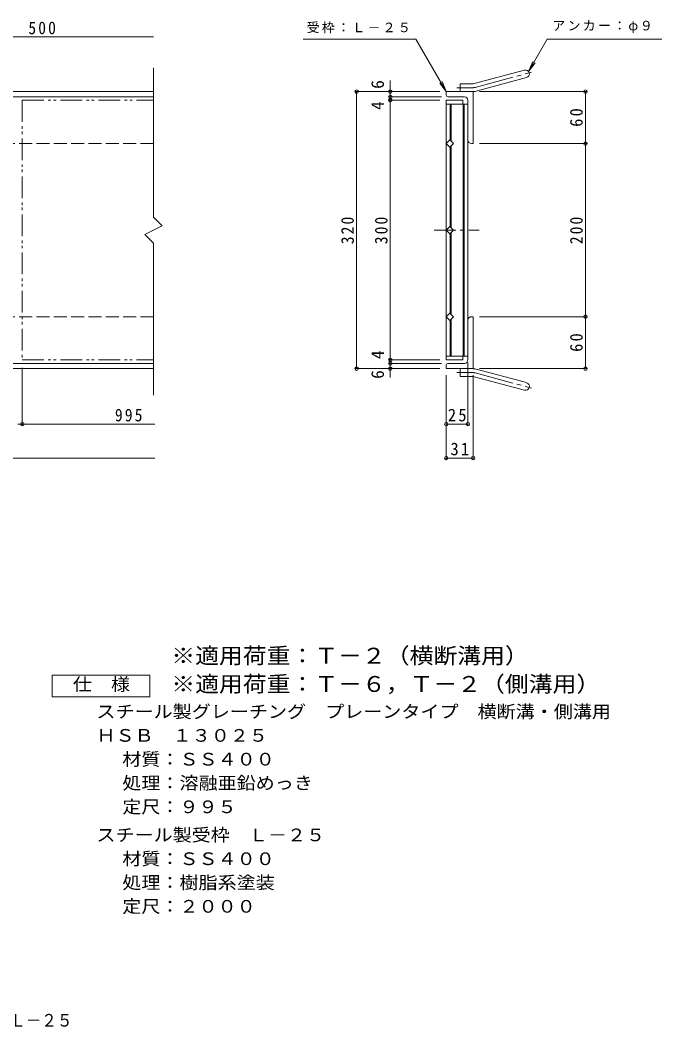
# Model space of a CAD drawing. Units: millimetres, scale not verified. Extents: x -902 to 876, y -687 to 591.
# Drawn here: x 136 to 876, y -687 to 476 of the extents above; entities that cross this region are included whole.
import ezdxf
from ezdxf.enums import TextEntityAlignment as Align

# ---------------------------------------------------------------- set-up
doc = ezdxf.new("R2010")
doc.units = ezdxf.units.MM
doc.header["$LTSCALE"] = 5
doc.header["$PDMODE"] = 32
doc.header["$PDSIZE"] = 4
for name, pattern in [('CHAIN1', [8, 5, -1, 1, -1]), ('CHAIN2', [12, 9, -1, 1, -1]), ('DASHED3', [4, 3, -1]), ('DOUBLE_CHAIN1', [8.8, 5, -1, 0.6, -0.6, 0.6, -1])]:
    doc.linetypes.add(name, pattern=pattern)
for name, color, linetype, lineweight in [('A-1_ピット', 2, 'Continuous', 9), ('A-2_蓋', 3, 'Continuous', 9), ('A-4_寸法', 7, 'Continuous', 9), ('F-F_F-Fﾚｲﾔ', 2, 'Continuous', 9)]:
    doc.layers.add(name, color=color, linetype=linetype, lineweight=lineweight)
doc.styles.add('ＭＳ ゴシック', font='')
doc.styles.get('ＭＳ ゴシック').set_extended_font_data('MS Gothic')

msp = doc.modelspace()

# ---------------------------------------------------------------- linework, layer by layer
at = {"layer": 'A-1_ピット'}
for p, q in [((659.775, 402.915), (717.966, 418.507)), ((662.104, 394.222), (720.295, 409.814)), ((643.631, 393.609), (643.631, 402.608)), ((657.446, 402.608), (643.631, 402.608)), ((289.683, 393.608), (-864.263, 393.608)), ((289.683, 387.608), (-864.263, 387.608)), ((658.631, 393.609), (627.631, 393.609)), ((627.631, 389.608), (627.631, 393.609)), ((629.631, 387.608), (648.631, 387.608)), ((658.631, 393.609), (658.631, 333.609)), ((652.631, 337.609), (652.631, 383.608)), ((656.631, 333.609), (658.631, 333.609)), ((652.631, 129.608), (652.631, 83.609)), ((656.631, 133.608), (658.631, 133.608)), ((658.631, 73.609), (658.631, 133.608)), ((289.683, 79.609), (-864.263, 79.609)), ((289.683, 73.609), (-864.263, 73.609)), ((627.631, 77.609), (627.631, 73.609)), ((658.631, 73.609), (627.631, 73.609)), ((629.631, 79.609), (648.631, 79.609)), ((643.631, 73.609), (643.631, 64.609)), ((662.104, 72.995), (720.295, 57.403)), ((657.446, 64.609), (643.631, 64.609)), ((659.775, 64.302), (717.966, 48.71))]:
    msp.add_line(p, q, dxfattribs=at)
at = {"layer": 'A-1_ピット', "linetype": 'CHAIN2'}
for p, q in [((660.94, 398.569), (726.106, 416.03)), ((657.446, 398.109), (639.826, 398.109)), ((657.446, 69.108), (639.826, 69.108)), ((660.94, 68.648), (726.106, 51.187))]:
    msp.add_line(p, q, dxfattribs=at)
at = {"layer": 'A-1_ピット', "linetype": 'DASHED3'}
for p, q in [((289.683, 333.608), (-864.263, 333.608)), ((289.683, 133.608), (-864.263, 133.608))]:
    msp.add_line(p, q, dxfattribs=at)
at = {"layer": 'A-1_ピット'}
for centre, radius, start, end in [((719.131, 414.161), 4.5, 285.00014, 104.99991), ((657.446, 411.609), 9, 270, 285.00002), ((629.631, 389.608), 2, 180, 270), ((648.631, 383.608), 4, 0, 90), ((657.446, 411.609), 18, 270, 285), ((656.631, 337.609), 4, 180, 270), ((656.631, 129.608), 4, 90, 180), ((648.631, 83.609), 4, 270, 0), ((629.631, 77.609), 2, 90, 180), ((657.446, 55.608), 18, 75, 90), ((657.446, 55.608), 9, 74.99998, 90), ((719.131, 53.056), 4.5, 255.00009, 74.99986)]:
    msp.add_arc(centre, radius, start, end, dxfattribs=at)
at = {"layer": 'A-1_ピット', "linetype": 'CHAIN2'}
for centre, start, end in [((657.446, 411.609), 270, 284.99995), ((657.446, 55.608), 75.00005, 90)]:
    msp.add_arc(centre, 13.5, start, end, dxfattribs=at)
at = {"layer": 'A-2_蓋'}
for p, q in [((289.683, 421.121), (289.683, 248.608)), ((627.631, 383.608), (646.631, 383.608)), ((627.631, 383.608), (627.631, 83.609)), ((627.631, 379.108), (652.631, 379.108)), ((632.131, 379.108), (632.131, 337.594)), ((633.131, 379.108), (633.131, 336.594)), ((646.631, 379.108), (646.631, 383.608)), ((647.131, 379.108), (647.131, 88.109)), ((648.131, 379.108), (648.131, 88.109)), ((652.631, 379.108), (652.631, 88.109)), ((632.131, 329.623), (632.131, 237.594)), ((633.131, 330.623), (633.131, 236.594)), ((632.131, 137.594), (632.131, 229.623)), ((633.131, 136.594), (633.131, 230.623)), ((289.683, 218.608), (289.683, 43.096)), ((632.131, 88.109), (632.131, 129.623)), ((633.131, 88.109), (633.131, 130.623)), ((627.631, 88.109), (652.631, 88.109)), ((627.631, 83.609), (646.631, 83.609)), ((646.631, 88.109), (646.631, 83.609))]:
    msp.add_line(p, q, dxfattribs=at)
at = {"layer": 'A-2_蓋', "linetype": 'DOUBLE_CHAIN1'}
for p, q in [((138.238, 383.608), (138.238, 83.609)), ((138.238, 383.608), (289.683, 383.608)), ((138.238, 83.609), (289.683, 83.609))]:
    msp.add_line(p, q, dxfattribs=at)
at = {"layer": 'A-2_蓋', "linetype": 'CHAIN1'}
msp.add_line((613.662, 233.609), (665.714, 233.609), dxfattribs=at)
at = {"layer": 'A-2_蓋'}
for points in [[(636.116, 333.608), (631.873, 329.366), (627.631, 333.608), (631.873, 337.851)], [(636.116, 233.609), (631.873, 237.851), (627.631, 233.609), (631.873, 229.366)], [(636.116, 133.609), (631.873, 137.851), (627.631, 133.609), (631.873, 129.366)]]:
    msp.add_lwpolyline(points, close=True, dxfattribs=at)
msp.add_lwpolyline([(289.683, 248.608), (299.683, 238.608), (279.683, 228.608), (289.683, 218.608)], dxfattribs=at)
at = {"layer": 'A-4_寸法'}
for p, q in [((-114.262, 456.768), (289.683, 456.768)), ((462.343, 454.209), (592.643, 454.209)), ((627.631, 393.609), (592.643, 454.209)), ((722.707, 416.892), (744.252, 454.209)), ((744.252, 454.209), (876.5, 454.209)), ((722.707, 416.891), (727.491, 428.44)), ((722.707, 416.891), (730.317, 426.808)), ((563.051, 387.608), (563.051, 406.63)), ((627.631, 393.609), (620.021, 403.525)), ((627.631, 393.609), (622.847, 405.157)), ((620.131, 393.609), (522.643, 393.609)), ((524.143, 73.609), (524.143, 393.609)), ((622.131, 387.608), (561.551, 387.608)), ((563.051, 383.608), (563.051, 387.608)), ((570.551, 393.609), (564.551, 393.609)), ((666.131, 393.609), (789.81, 393.609)), ((788.31, 333.609), (788.31, 393.609)), ((620.131, 383.608), (561.551, 383.608)), ((563.051, 83.609), (563.051, 383.608)), ((666.131, 333.609), (789.81, 333.609)), ((788.31, 133.608), (788.31, 333.609)), ((666.131, 133.608), (789.81, 133.608)), ((788.31, 73.609), (788.31, 133.608)), ((620.131, 83.609), (561.551, 83.609)), ((563.051, 79.609), (563.051, 83.609)), ((138.237, 74.609), (138.237, 7.953)), ((620.131, 73.609), (522.643, 73.609)), ((622.131, 79.609), (561.551, 79.609)), ((563.051, 63.362), (563.051, 79.609)), ((570.551, 73.609), (564.551, 73.609)), ((652.631, 80.609), (652.631, 7.953)), ((666.131, 73.609), (789.81, 73.609)), ((627.631, 66.108), (627.631, -31.218)), ((658.631, 66.108), (658.631, -31.218)), ((133.237, 9.453), (138.237, 9.453)), ((138.237, 9.453), (291.16, 9.453)), ((627.631, 9.453), (652.631, 9.453)), ((-864.263, -29.718), (291.16, -29.718)), ((627.631, -29.718), (658.631, -29.718))]:
    msp.add_line(p, q, dxfattribs=at)
for p in [(524.143, 393.609), (563.051, 393.609), (788.31, 393.609), (563.051, 387.608), (563.051, 383.608), (788.31, 333.609), (788.31, 133.608), (563.051, 83.609), (563.051, 79.609), (524.143, 73.609), (563.051, 73.609), (788.31, 73.609), (138.237, 9.453), (627.631, 9.453), (652.631, 9.453), (627.631, -29.718), (658.631, -29.718)]:
    msp.add_point(p, dxfattribs=at)
at = {"layer": 'F-F_F-Fﾚｲﾔ'}
msp.add_lwpolyline([(172.793, -305.36), (172.793, -280.36), (285.293, -280.36), (285.293, -305.36)], close=True, dxfattribs=at)

# ---------------------------------------------------------------- texts
at = {"layer": 'A-4_寸法', "color": 2, "style": 'ＭＳ ゴシック'}
for s, p in [('6', (560.051, 396.885)), ('4', (560.051, 372.498)), ('4', (560.051, 84.614)), ('6', (560.051, 61.826))]:
    msp.add_text(s, height=14.66, rotation=90, dxfattribs=at).set_placement(p, align=Align.BOTTOM_LEFT)
at = {"layer": 'A-4_寸法', "color": 2, "char_height": 14.66, "attachment_point": 7, "style": 'ＭＳ ゴシック'}
for s, insert in [('\\T1.27;\\W0.9;500', (145.214, 459.768)), ('\\T1.27;\\W0.9;995', (245.141, 12.453)), ('\\T1.27;\\W0.95;25', (629.506, 12.453)), ('\\T1.27;\\W0.95;31', (632.506, -26.718))]:
    msp.add_mtext(s, dxfattribs=dict(at, insert=insert))
at = {"layer": 'A-4_寸法', "char_height": 11, "attachment_point": 7, "style": 'ＭＳ ゴシック'}
for s, insert in [('\\T1.17;受枠：Ｌ－２５', (466.378, 461.129)), ('\\T1.17;アンカー：φ９', (750.044, 461.432))]:
    msp.add_mtext(s, dxfattribs=dict(at, insert=insert))
at = {"layer": 'A-4_寸法', "color": 2, "char_height": 14.66, "attachment_point": 7, "rotation": 90, "style": 'ＭＳ ゴシック'}
for s, insert in [('\\T1.27;\\W0.95;60', (785.31, 352.984)), ('\\T1.27;\\W0.9;320', (521.143, 217.358)), ('\\T1.27;\\W0.9;300', (560.051, 217.358)), ('\\T1.27;\\W0.9;200', (785.31, 217.358)), ('\\T1.27;\\W0.95;60', (785.31, 92.983))]:
    msp.add_mtext(s, dxfattribs=dict(at, insert=insert))
at = {"layer": 'F-F_F-Fﾚｲﾔ', "color": 3, "style": 'ＭＳ ゴシック', "width": 1.1}
for s, p in [('※適用荷重：Ｔ－２（横断溝用）', (310.293, -272.661)), ('※適用荷重：Ｔ－６，Ｔ－２（側溝用）', (310.293, -305.36))]:
    msp.add_text(s, height=18.33, dxfattribs=at).set_placement(p, align=Align.BOTTOM_LEFT)
at = {"layer": 'F-F_F-Fﾚｲﾔ', "style": 'ＭＳ ゴシック'}
for s, width, p in [('仕\u3000様', 1.1, (196.543, -302.861)), ('スチール製グレーチング\u3000プレーンタイプ\u3000横断溝・側溝用', 1.1, (223.837, -334.32)), ('ＨＳＢ\u3000１３０２５', 1.1, (223.837, -361.821)), ('材質：ＳＳ４００', 1.1, (253.694, -389.32)), ('処理：溶融亜鉛めっき', 1.1, (253.694, -416.821)), ('定尺：９９５', 1.1, (253.694, -444.321)), ('スチール製受枠\u3000Ｌ－２５', 1.1, (223.838, -476.821)), ('材質：ＳＳ４００', 1.1, (253.694, -504.321)), ('処理：樹脂系塗装', 1.1, (253.694, -531.821)), ('定尺：２０００', 1.1, (253.694, -559.321)), ('ＨＳＢ\u3000１３０２５＋Ｌ－２５', 0.9, (-55.791, -690.973))]:
    msp.add_text(s, height=14.66, dxfattribs=dict(at, width=width)).set_placement(p, align=Align.BOTTOM_LEFT)

doc.saveas('drawing.dxf')
